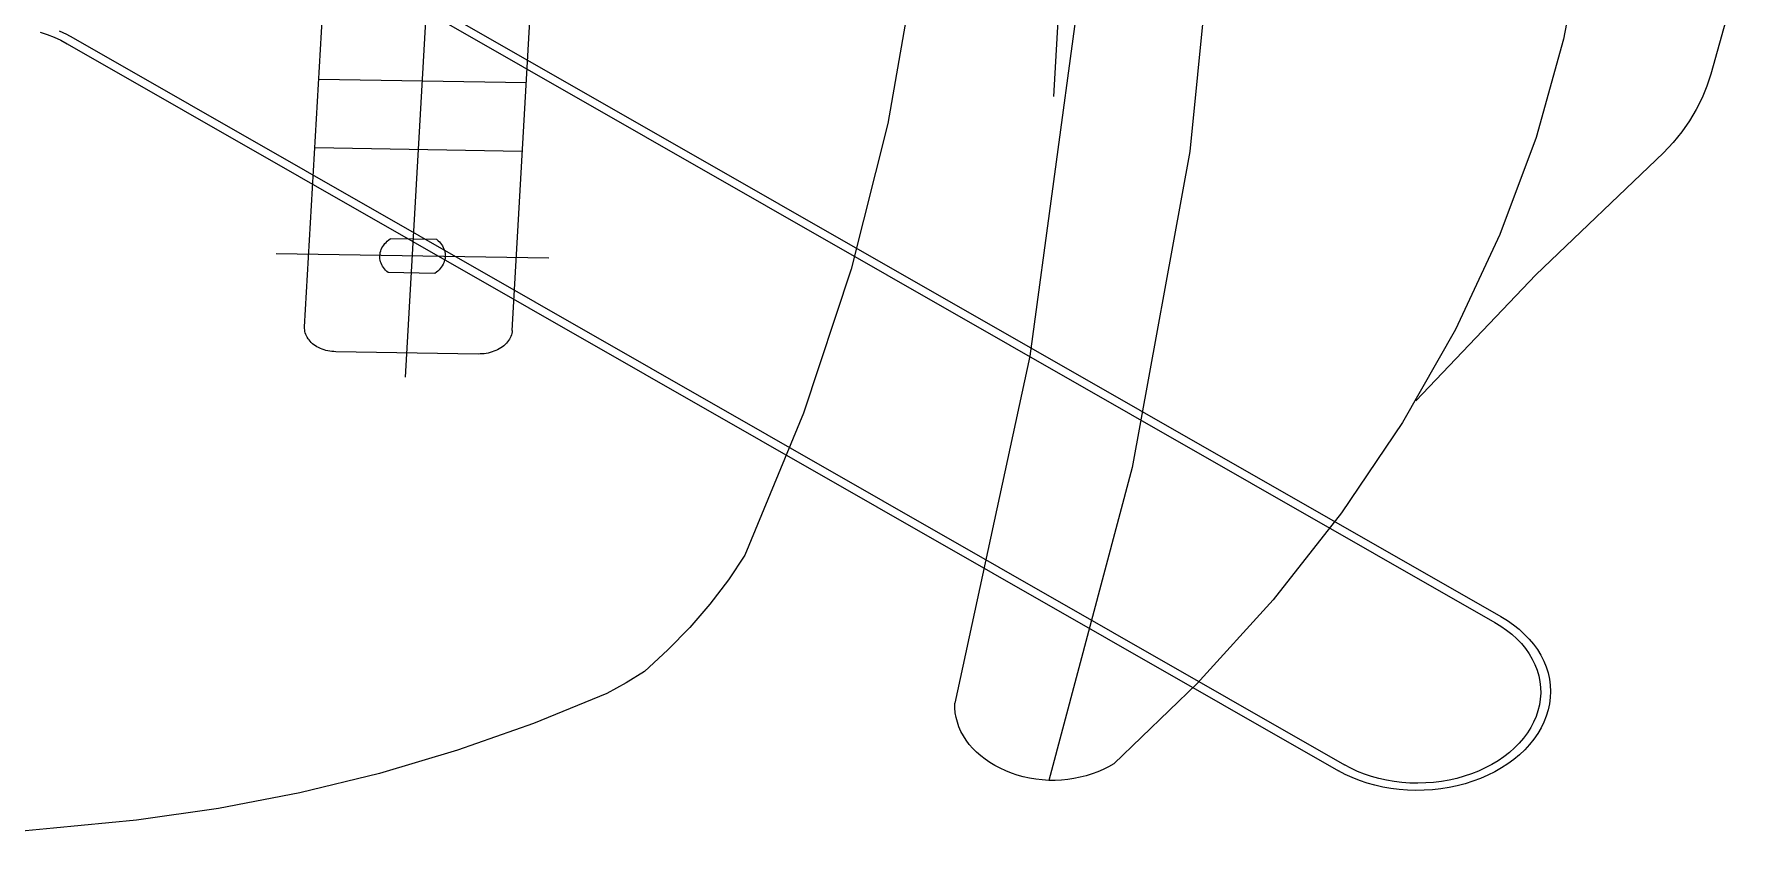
# Model space of a CAD drawing. Extents: x -68 to 264, y 51 to 115.
# Drawn here: x -19.6089 to -19.3104, y 72.1959 to 72.34 of the extents above; entities that cross this region are included whole.
import ezdxf

# ---------------------------------------------------------------- set-up
doc = ezdxf.new("R2010")
doc.units = 0
doc.layers.get('0').update_dxf_attribs({"linetype": 'CONTINUOUS'})

msp = doc.modelspace()

# ---------------------------------------------------------------- linework, layer by layer
for p, q in [((-19.54353, 72.27973), (-19.53241, 72.47529)), ((-19.56128, 72.28853), (-19.55113, 72.46709)), ((-19.52481, 72.28793), (-19.51467, 72.46649)), ((-19.4296, 72.32901), (-19.42427, 72.42297)), ((-19.40021, 72.37518), (-19.40569, 72.31938)), ((-19.57553, 72.36437), (-19.3521, 72.23661)), ((-19.57446, 72.36538), (-19.35103, 72.23763)), ((-19.3367, 72.35655), (-19.34001, 72.3391)), ((-19.45431, 72.35011), (-19.45877, 72.32431)), ((-19.31041, 72.34641), (-19.31415, 72.33297)), ((-19.42548, 72.34479), (-19.43382, 72.28341)), ((-19.60776, 72.34033), (-19.60651, 72.33991)), ((-19.60651, 72.33991), (-19.6053, 72.33943)), ((-19.60442, 72.34054), (-19.60316, 72.33996)), ((-19.60316, 72.33996), (-19.60196, 72.33932)), ((-19.6053, 72.33943), (-19.60414, 72.3389)), ((-19.60414, 72.3389), (-19.60303, 72.33831)), ((-19.60303, 72.33831), (-19.37959, 72.21055)), ((-19.60196, 72.33932), (-19.37852, 72.21156)), ((-19.34001, 72.3391), (-19.34485, 72.32182)), ((-19.52234, 72.33144), (-19.5588, 72.33203)), ((-19.31482, 72.33086), (-19.31568, 72.32877)), ((-19.31415, 72.33297), (-19.31482, 72.33086)), ((-19.31568, 72.32877), (-19.3167, 72.32673)), ((-19.3167, 72.32673), (-19.3179, 72.32474)), ((-19.45877, 72.32431), (-19.46521, 72.2987)), ((-19.31926, 72.3228), (-19.32078, 72.32093)), ((-19.3179, 72.32474), (-19.31926, 72.3228)), ((-19.52302, 72.31939), (-19.55949, 72.31999)), ((-19.40569, 72.31938), (-19.41581, 72.26386)), ((-19.34485, 72.32182), (-19.35121, 72.30478)), ((-19.34491, 72.29771), (-19.32246, 72.31913)), ((-19.32078, 72.32093), (-19.32246, 72.31913)), ((-19.54651, 72.30383), (-19.54625, 72.30403)), ((-19.53805, 72.3039), (-19.54625, 72.30403)), ((-19.35121, 72.30478), (-19.35904, 72.28807)), ((-19.51834, 72.3006), (-19.5663, 72.30138)), ((-19.54806, 72.30108), (-19.54803, 72.30136)), ((-19.54806, 72.30081), (-19.54806, 72.30108)), ((-19.54803, 72.30136), (-19.54798, 72.30163)), ((-19.54798, 72.30163), (-19.54791, 72.3019)), ((-19.54791, 72.3019), (-19.54781, 72.30217)), ((-19.54781, 72.30217), (-19.54769, 72.30243)), ((-19.54769, 72.30243), (-19.54754, 72.30268)), ((-19.54754, 72.30268), (-19.54738, 72.30293)), ((-19.54738, 72.30293), (-19.54719, 72.30317)), ((-19.54719, 72.30317), (-19.54698, 72.3034)), ((-19.54698, 72.3034), (-19.54676, 72.30362)), ((-19.54676, 72.30362), (-19.54651, 72.30383)), ((-19.53805, 72.3039), (-19.53781, 72.30369)), ((-19.53781, 72.30369), (-19.53759, 72.30347)), ((-19.53759, 72.30347), (-19.53739, 72.30325)), ((-19.53739, 72.30325), (-19.53721, 72.30301)), ((-19.53721, 72.30301), (-19.53705, 72.30276)), ((-19.53705, 72.30276), (-19.53691, 72.30251)), ((-19.53691, 72.30251), (-19.5368, 72.30225)), ((-19.5368, 72.30225), (-19.5367, 72.30198)), ((-19.5367, 72.30198), (-19.53664, 72.30172)), ((-19.53664, 72.30172), (-19.53659, 72.30144)), ((-19.53659, 72.30144), (-19.53657, 72.30117)), ((-19.53657, 72.30117), (-19.53657, 72.30089)), ((-19.54804, 72.30053), (-19.54806, 72.30081)), ((-19.548, 72.30026), (-19.54804, 72.30053)), ((-19.54793, 72.29999), (-19.548, 72.30026)), ((-19.54784, 72.29973), (-19.54793, 72.29999)), ((-19.54773, 72.29947), (-19.54784, 72.29973)), ((-19.54759, 72.29921), (-19.54773, 72.29947)), ((-19.54743, 72.29897), (-19.54759, 72.29921)), ((-19.54725, 72.29873), (-19.54743, 72.29897)), ((-19.54705, 72.2985), (-19.54725, 72.29873)), ((-19.54683, 72.29829), (-19.54705, 72.2985)), ((-19.54659, 72.29808), (-19.54683, 72.29829)), ((-19.53839, 72.29794), (-19.54659, 72.29808)), ((-19.53812, 72.29814), (-19.53839, 72.29794)), ((-19.53788, 72.29835), (-19.53812, 72.29814)), ((-19.53765, 72.29857), (-19.53788, 72.29835)), ((-19.53744, 72.29881), (-19.53765, 72.29857)), ((-19.53726, 72.29905), (-19.53744, 72.29881)), ((-19.53709, 72.29929), (-19.53726, 72.29905)), ((-19.53695, 72.29955), (-19.53709, 72.29929)), ((-19.53683, 72.29981), (-19.53695, 72.29955)), ((-19.53673, 72.30008), (-19.53683, 72.29981)), ((-19.53665, 72.30035), (-19.53673, 72.30008)), ((-19.5366, 72.30062), (-19.53665, 72.30035)), ((-19.53657, 72.30089), (-19.5366, 72.30062)), ((-19.46521, 72.2987), (-19.4736, 72.27339)), ((-19.36601, 72.27555), (-19.34491, 72.29771)), ((-19.56128, 72.28826), (-19.56128, 72.28853)), ((-19.56126, 72.288), (-19.56128, 72.28826)), ((-19.56122, 72.28773), (-19.56126, 72.288)), ((-19.56116, 72.28747), (-19.56122, 72.28773)), ((-19.56107, 72.28721), (-19.56116, 72.28747)), ((-19.56096, 72.28696), (-19.56107, 72.28721)), ((-19.56083, 72.28671), (-19.56096, 72.28696)), ((-19.56068, 72.28647), (-19.56083, 72.28671)), ((-19.56051, 72.28624), (-19.56068, 72.28647)), ((-19.56032, 72.28601), (-19.56051, 72.28624)), ((-19.52546, 72.28613), (-19.52563, 72.2859)), ((-19.5253, 72.28637), (-19.52546, 72.28613)), ((-19.52516, 72.28662), (-19.5253, 72.28637)), ((-19.52505, 72.28688), (-19.52516, 72.28662)), ((-19.52495, 72.28714), (-19.52505, 72.28688)), ((-19.52488, 72.2874), (-19.52495, 72.28714)), ((-19.52483, 72.28767), (-19.52488, 72.2874)), ((-19.52481, 72.28793), (-19.52483, 72.28767)), ((-19.35904, 72.28807), (-19.36833, 72.27175)), ((-19.56011, 72.2858), (-19.56032, 72.28601)), ((-19.55989, 72.28559), (-19.56011, 72.2858)), ((-19.55964, 72.2854), (-19.55989, 72.28559)), ((-19.55938, 72.28522), (-19.55964, 72.2854)), ((-19.55911, 72.28505), (-19.55938, 72.28522)), ((-19.55882, 72.2849), (-19.55911, 72.28505)), ((-19.55851, 72.28475), (-19.55882, 72.2849)), ((-19.5582, 72.28463), (-19.55851, 72.28475)), ((-19.55787, 72.28452), (-19.5582, 72.28463)), ((-19.55754, 72.28442), (-19.55787, 72.28452)), ((-19.5572, 72.28434), (-19.55754, 72.28442)), ((-19.55685, 72.28428), (-19.5572, 72.28434)), ((-19.55649, 72.28423), (-19.55685, 72.28428)), ((-19.55614, 72.2842), (-19.55649, 72.28423)), ((-19.55578, 72.28418), (-19.55614, 72.2842)), ((-19.53079, 72.28377), (-19.55578, 72.28418)), ((-19.53043, 72.28378), (-19.53079, 72.28377)), ((-19.53007, 72.2838), (-19.53043, 72.28378)), ((-19.52971, 72.28383), (-19.53007, 72.2838)), ((-19.52936, 72.28388), (-19.52971, 72.28383)), ((-19.52901, 72.28395), (-19.52936, 72.28388)), ((-19.52866, 72.28404), (-19.52901, 72.28395)), ((-19.52832, 72.28414), (-19.52866, 72.28404)), ((-19.528, 72.28426), (-19.52832, 72.28414)), ((-19.52768, 72.28439), (-19.528, 72.28426)), ((-19.52737, 72.28453), (-19.52768, 72.28439)), ((-19.52708, 72.28469), (-19.52737, 72.28453)), ((-19.5268, 72.28486), (-19.52708, 72.28469)), ((-19.52653, 72.28505), (-19.5268, 72.28486)), ((-19.52628, 72.28524), (-19.52653, 72.28505)), ((-19.52605, 72.28545), (-19.52628, 72.28524)), ((-19.52583, 72.28567), (-19.52605, 72.28545)), ((-19.52563, 72.2859), (-19.52583, 72.28567)), ((-19.43382, 72.28341), (-19.44699, 72.22242)), ((-19.4736, 72.27339), (-19.48392, 72.24843)), ((-19.36833, 72.27175), (-19.37902, 72.25589)), ((-19.41581, 72.26386), (-19.43051, 72.20883)), ((-19.37902, 72.25589), (-19.39108, 72.24056)), ((-19.48392, 72.24843), (-19.48681, 72.24407)), ((-19.48681, 72.24407), (-19.49004, 72.23983)), ((-19.49004, 72.23983), (-19.49358, 72.23574)), ((-19.39108, 72.24056), (-19.40445, 72.22582)), ((-19.49358, 72.23574), (-19.49743, 72.23179)), ((-19.3521, 72.23661), (-19.35104, 72.23597)), ((-19.35104, 72.23597), (-19.35003, 72.23526)), ((-19.35103, 72.23763), (-19.3499, 72.23694)), ((-19.3499, 72.23694), (-19.34884, 72.2362)), ((-19.34884, 72.2362), (-19.34785, 72.23541)), ((-19.34785, 72.23541), (-19.34692, 72.23457)), ((-19.35003, 72.23526), (-19.3491, 72.23452)), ((-19.3491, 72.23452), (-19.34823, 72.23372)), ((-19.34823, 72.23372), (-19.34744, 72.23289)), ((-19.34744, 72.23289), (-19.34672, 72.23201)), ((-19.34692, 72.23457), (-19.34608, 72.23369)), ((-19.34608, 72.23369), (-19.34531, 72.23277)), ((-19.34531, 72.23277), (-19.34462, 72.23182)), ((-19.49743, 72.23179), (-19.50157, 72.22801)), ((-19.34672, 72.23201), (-19.34609, 72.23111)), ((-19.34609, 72.23111), (-19.34553, 72.23017)), ((-19.34553, 72.23017), (-19.34506, 72.22921)), ((-19.34462, 72.23182), (-19.34402, 72.23083)), ((-19.34402, 72.23083), (-19.34351, 72.22982)), ((-19.34351, 72.22982), (-19.34308, 72.22878)), ((-19.50157, 72.22801), (-19.50478, 72.226)), ((-19.34506, 72.22921), (-19.34468, 72.22822)), ((-19.34468, 72.22822), (-19.34439, 72.22722)), ((-19.34439, 72.22722), (-19.34418, 72.22621)), ((-19.34308, 72.22878), (-19.34275, 72.22772)), ((-19.34275, 72.22772), (-19.34251, 72.22665)), ((-19.34251, 72.22665), (-19.34237, 72.22557)), ((-19.50815, 72.22413), (-19.52108, 72.21883)), ((-19.50478, 72.226), (-19.50815, 72.22413)), ((-19.40445, 72.22582), (-19.41907, 72.21175)), ((-19.34418, 72.22621), (-19.34407, 72.22518)), ((-19.34404, 72.22415), (-19.34411, 72.22312)), ((-19.34407, 72.22518), (-19.34404, 72.22415)), ((-19.34236, 72.22339), (-19.34249, 72.2223)), ((-19.34237, 72.22557), (-19.34231, 72.22448)), ((-19.34231, 72.22448), (-19.34236, 72.22339)), ((-19.44699, 72.22157), (-19.44699, 72.22242)), ((-19.44692, 72.22073), (-19.44699, 72.22157)), ((-19.44678, 72.21989), (-19.44692, 72.22073)), ((-19.34452, 72.22108), (-19.34485, 72.22008)), ((-19.34427, 72.2221), (-19.34452, 72.22108)), ((-19.34411, 72.22312), (-19.34427, 72.2221)), ((-19.34272, 72.22122), (-19.34305, 72.22015)), ((-19.34249, 72.2223), (-19.34272, 72.22122)), ((-19.52108, 72.21883), (-19.53442, 72.21413)), ((-19.44656, 72.21906), (-19.44678, 72.21989)), ((-19.44628, 72.21825), (-19.44656, 72.21906)), ((-19.44593, 72.21745), (-19.44628, 72.21825)), ((-19.44551, 72.21667), (-19.44593, 72.21745)), ((-19.34579, 72.21812), (-19.34638, 72.21718)), ((-19.34528, 72.21909), (-19.34579, 72.21812)), ((-19.34485, 72.22008), (-19.34528, 72.21909)), ((-19.34397, 72.21806), (-19.34456, 72.21706)), ((-19.34346, 72.2191), (-19.34397, 72.21806)), ((-19.34305, 72.22015), (-19.34346, 72.2191)), ((-19.44502, 72.21591), (-19.44551, 72.21667)), ((-19.44447, 72.21518), (-19.44502, 72.21591)), ((-19.44386, 72.21447), (-19.44447, 72.21518)), ((-19.44318, 72.2138), (-19.44386, 72.21447)), ((-19.34864, 72.21456), (-19.34954, 72.21376)), ((-19.34781, 72.2154), (-19.34864, 72.21456)), ((-19.34706, 72.21627), (-19.34781, 72.2154)), ((-19.34638, 72.21718), (-19.34706, 72.21627)), ((-19.346, 72.21513), (-19.34684, 72.21422)), ((-19.34524, 72.21608), (-19.346, 72.21513)), ((-19.34456, 72.21706), (-19.34524, 72.21608)), ((-19.53442, 72.21413), (-19.54813, 72.21007)), ((-19.44246, 72.21315), (-19.44318, 72.2138)), ((-19.44167, 72.21255), (-19.44246, 72.21315)), ((-19.44084, 72.21198), (-19.44167, 72.21255)), ((-19.43996, 72.21146), (-19.44084, 72.21198)), ((-19.43903, 72.21097), (-19.43996, 72.21146)), ((-19.41907, 72.21175), (-19.41997, 72.21124)), ((-19.3774, 72.21097), (-19.37852, 72.21156)), ((-19.35263, 72.21164), (-19.35377, 72.21104)), ((-19.35154, 72.2123), (-19.35263, 72.21164)), ((-19.35051, 72.213), (-19.35154, 72.2123)), ((-19.3498, 72.21176), (-19.35092, 72.21103)), ((-19.34954, 72.21376), (-19.35051, 72.213)), ((-19.34874, 72.21253), (-19.3498, 72.21176)), ((-19.34775, 72.21336), (-19.34874, 72.21253)), ((-19.34684, 72.21422), (-19.34775, 72.21336)), ((-19.54813, 72.21007), (-19.56214, 72.20666)), ((-19.43807, 72.21053), (-19.43903, 72.21097)), ((-19.43706, 72.21014), (-19.43807, 72.21053)), ((-19.43603, 72.20979), (-19.43706, 72.21014)), ((-19.43497, 72.2095), (-19.43603, 72.20979)), ((-19.43388, 72.20925), (-19.43497, 72.2095)), ((-19.43277, 72.20906), (-19.43388, 72.20925)), ((-19.43165, 72.20892), (-19.43277, 72.20906)), ((-19.43051, 72.20883), (-19.43165, 72.20892)), ((-19.42939, 72.20884), (-19.43051, 72.20883)), ((-19.42828, 72.2089), (-19.42939, 72.20884)), ((-19.42717, 72.20901), (-19.42828, 72.2089)), ((-19.42607, 72.20918), (-19.42717, 72.20901)), ((-19.42499, 72.2094), (-19.42607, 72.20918)), ((-19.42393, 72.20967), (-19.42499, 72.2094)), ((-19.42289, 72.20999), (-19.42393, 72.20967)), ((-19.42188, 72.21036), (-19.42289, 72.20999)), ((-19.42091, 72.21078), (-19.42188, 72.21036)), ((-19.41997, 72.21124), (-19.42091, 72.21078)), ((-19.37841, 72.20991), (-19.37959, 72.21055)), ((-19.37717, 72.20934), (-19.37841, 72.20991)), ((-19.37623, 72.21043), (-19.3774, 72.21097)), ((-19.37588, 72.20883), (-19.37717, 72.20934)), ((-19.37502, 72.20994), (-19.37623, 72.21043)), ((-19.37455, 72.20838), (-19.37588, 72.20883)), ((-19.37376, 72.20952), (-19.37502, 72.20994)), ((-19.37246, 72.20916), (-19.37376, 72.20952)), ((-19.37114, 72.20887), (-19.37246, 72.20916)), ((-19.36979, 72.20864), (-19.37114, 72.20887)), ((-19.36842, 72.20847), (-19.36979, 72.20864)), ((-19.36703, 72.20838), (-19.36842, 72.20847)), ((-19.36286, 72.20849), (-19.36425, 72.20839)), ((-19.36149, 72.20866), (-19.36286, 72.20849)), ((-19.36013, 72.2089), (-19.36149, 72.20866)), ((-19.35879, 72.2092), (-19.36013, 72.2089)), ((-19.35748, 72.20957), (-19.35879, 72.2092)), ((-19.3562, 72.21), (-19.35748, 72.20957)), ((-19.35594, 72.20869), (-19.3573, 72.20826)), ((-19.35496, 72.21049), (-19.3562, 72.21)), ((-19.35461, 72.20918), (-19.35594, 72.20869)), ((-19.35377, 72.21104), (-19.35496, 72.21049)), ((-19.35333, 72.20974), (-19.35461, 72.20918)), ((-19.3521, 72.21036), (-19.35333, 72.20974)), ((-19.35092, 72.21103), (-19.3521, 72.21036)), ((-19.56214, 72.20666), (-19.5764, 72.20391)), ((-19.37319, 72.20799), (-19.37455, 72.20838)), ((-19.37179, 72.20767), (-19.37319, 72.20799)), ((-19.37036, 72.20742), (-19.37179, 72.20767)), ((-19.36891, 72.20723), (-19.37036, 72.20742)), ((-19.36745, 72.20712), (-19.36891, 72.20723)), ((-19.36598, 72.20707), (-19.36745, 72.20712)), ((-19.36564, 72.20835), (-19.36703, 72.20838)), ((-19.3645, 72.2071), (-19.36598, 72.20707)), ((-19.36425, 72.20839), (-19.36564, 72.20835)), ((-19.36303, 72.20719), (-19.3645, 72.2071)), ((-19.36157, 72.20736), (-19.36303, 72.20719)), ((-19.36012, 72.20759), (-19.36157, 72.20736)), ((-19.3587, 72.20789), (-19.36012, 72.20759)), ((-19.3573, 72.20826), (-19.3587, 72.20789)), ((-19.5764, 72.20391), (-19.59085, 72.20184)), ((-19.60543, 72.20045), (-19.65439, 72.1959)), ((-19.59085, 72.20184), (-19.60543, 72.20045))]:
    msp.add_line(p, q)

doc.saveas('drawing.dxf')
